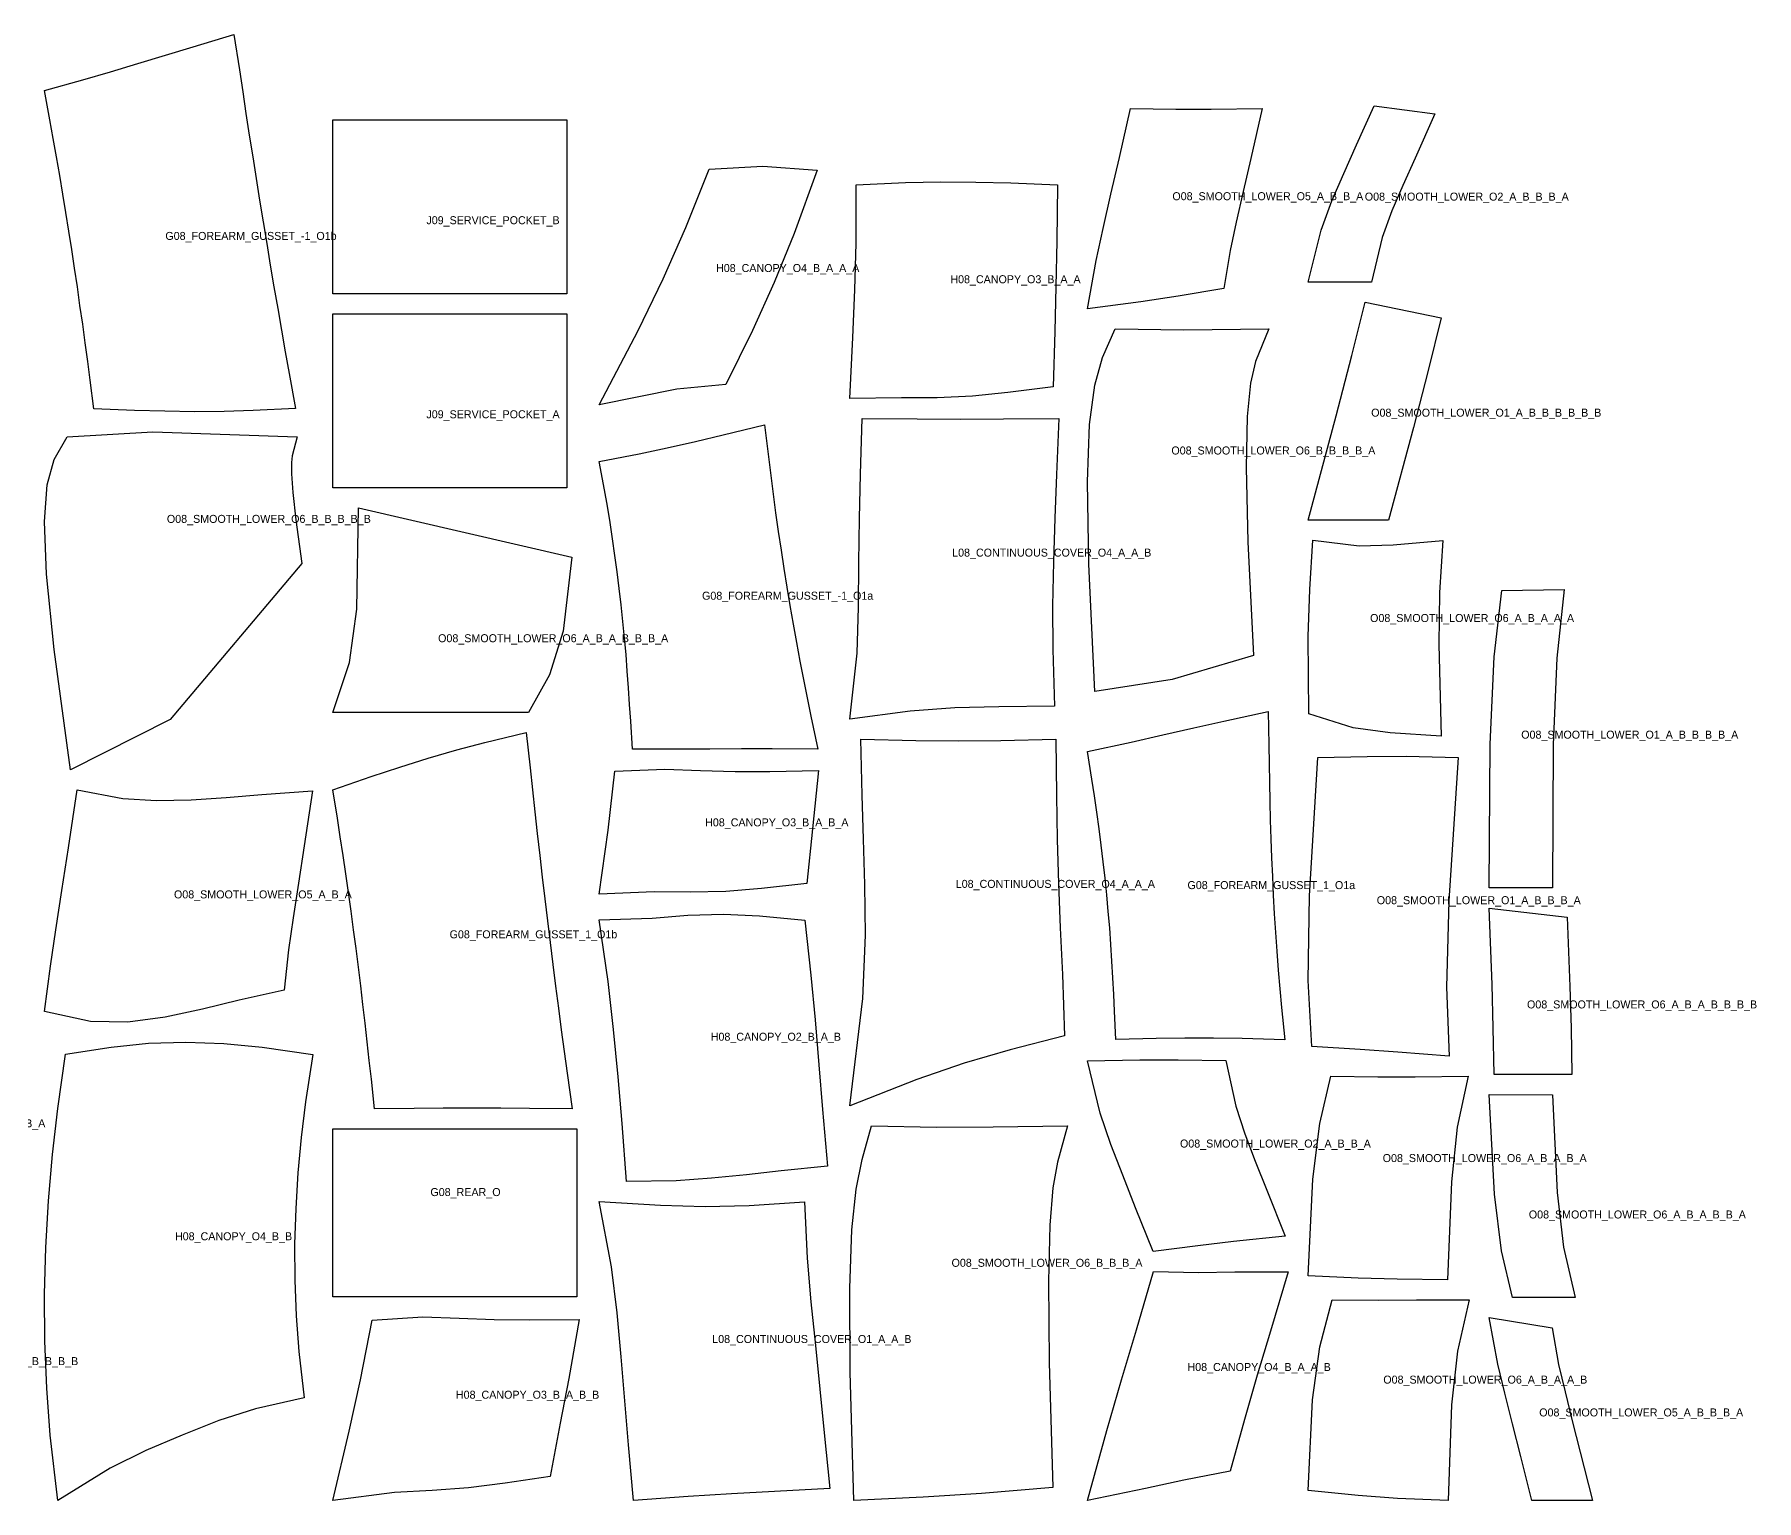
# Model space of a CAD drawing. Header units: millimetres. Extents: x 15 to 15325, y 15 to 1481.
# Drawn here: x 13603 to 15325, y 15 to 1481 of the extents above; entities that cross this region are included whole.
import ezdxf

# ---------------------------------------------------------------- set-up
doc = ezdxf.new("R2010")
doc.units = ezdxf.units.MM

msp = doc.modelspace()

# ---------------------------------------------------------------- linework, layer by layer
for points in [[(13662.9, 1106.5), (13659.1, 1135.2), (13656.6, 1153.9), (13654.1, 1172.5), (13651.6, 1191.2), (13648.9, 1209.8), (13646.3, 1228.4), (13643.5, 1247), (13640.7, 1265.6), (13637.8, 1284.1), (13634.8, 1302.7), (13631.7, 1321.2), (13628.6, 1339.8), (13625.4, 1358.3), (13622.2, 1376.8), (13618.8, 1395.3), (13613.4, 1424.6), (13651.7, 1435.3), (13679.3, 1443.4), (13706.9, 1451.6), (13734.5, 1459.9), (13762.1, 1468.3), (13802.9, 1480.7), (13808.3, 1445.3), (13811.6, 1423.5), (13814.9, 1401.8), (13818.2, 1380.1), (13821.6, 1358.4), (13825, 1336.7), (13828.5, 1315), (13832, 1293.3), (13835.6, 1271.7), (13839.2, 1250), (13842.9, 1228.4), (13846.6, 1206.7), (13850.4, 1185.1), (13854.2, 1163.5), (13858.1, 1141.9), (13864.5, 1106.8), (13822.1, 1104.7), (13793, 1103.8), (13763.5, 1103.6), (13733.6, 1104), (13703.4, 1104.9), (13662.9, 1106.5)], [(13901.7, 1221.4), (13901.7, 1395.4), (14135.7, 1395.4), (14135.7, 1221.4), (13901.7, 1221.4)], [(14699.4, 1406.6), (14744.6, 1406), (14780.1, 1406), (14831.1, 1406.7), (14819.6, 1356.6), (14812, 1323.7), (14805.1, 1293.1), (14798.9, 1264.7), (14792.7, 1226.8), (14746.9, 1219), (14709.5, 1213.3), (14656.3, 1206.4), (14664.9, 1254.6), (14671.9, 1286.7), (14679.7, 1320.9), (14688.2, 1357.8), (14699.4, 1406.6)], [(14877, 1233), (14890, 1285.1), (14900.8, 1314.3), (14912.6, 1341.7), (14925.4, 1370.4), (14942.9, 1409.4), (15003.7, 1401.4), (14983.9, 1357.2), (14971.7, 1329.8), (14960.7, 1304.3), (14951, 1277.7), (14940.3, 1233), (14877, 1233)], [(14278, 1345.9), (14331.6, 1349.1), (14386, 1345.2), (14362.9, 1281.6), (14343.1, 1232.9), (14321.3, 1184.6), (14294.8, 1130.8), (14245.7, 1126.1), (14168.2, 1110.4), (14207, 1184.7), (14232, 1236.3), (14254.7, 1287.6), (14278, 1345.9)], [(14425, 1330.4), (14474.4, 1332.7), (14509.7, 1333.5), (14544.8, 1333.2), (14579.8, 1332.3), (14626.4, 1330.5), (14625.8, 1273.9), (14624.8, 1228.9), (14623.6, 1183.9), (14622.1, 1128.6), (14576.7, 1122.9), (14541.4, 1119.2), (14506, 1117.4), (14470.4, 1117.3), (14418.6, 1116.9), (14421.7, 1177.9), (14423.7, 1225.3), (14425, 1272.2), (14425, 1330.4)], [(14877, 995), (14904.9, 1099.4), (14920.7, 1159.7), (14934, 1213), (15010.1, 1197.4), (14997, 1144.9), (14982.2, 1087.8), (14957.4, 995), (14877, 995)], [(13901.7, 1027.4), (13901.7, 1201.4), (14135.7, 1201.4), (14135.7, 1027.4), (13901.7, 1027.4)], [(14684, 1186.3), (14752.6, 1185.4), (14837.8, 1186.4), (14824.4, 1153.6), (14819.4, 1132.2), (14816, 1098.9), (14814.9, 1047.9), (14816.7, 973.4), (14822.2, 859.7), (14741, 835.7), (14663.6, 824), (14657.6, 951.2), (14656.3, 1033.4), (14658.4, 1090.7), (14663.5, 1130.2), (14671.4, 1157.9), (14684, 1186.3)], [(14201.5, 766.2), (14199.6, 794.1), (14198.5, 810.9), (14197.4, 827.5), (14196.2, 844.1), (14194.9, 860.7), (14193.4, 877.3), (14191.8, 893.9), (14190, 910.4), (14188.1, 926.9), (14186, 943.4), (14183.8, 959.9), (14181.5, 976.4), (14179, 992.8), (14176.3, 1009.2), (14173.5, 1025.6), (14168.2, 1053.7), (14208.2, 1061.3), (14236.2, 1067.3), (14264.2, 1073.7), (14292.1, 1080.4), (14333.2, 1090.4), (14337.3, 1058.4), (14339.7, 1039.7), (14342, 1021.1), (14344.5, 1002.5), (14347.1, 983.9), (14349.9, 965.3), (14352.7, 946.8), (14355.7, 928.2), (14358.8, 909.7), (14362, 891.2), (14365.3, 872.8), (14368.7, 854.3), (14372.3, 835.9), (14375.9, 817.5), (14379.7, 799.1), (14386.8, 766.1), (14341.1, 766.4), (14310.2, 766.4), (14278.7, 766.3), (14246.2, 766.3), (14201.5, 766.2)], [(14431.1, 1096.9), (14486, 1096.3), (14529.2, 1096.1), (14572.2, 1096.3), (14627.6, 1096.9), (14625.4, 1040.7), (14623.7, 997.1), (14622.2, 953.4), (14621.3, 909.6), (14621.5, 865.7), (14623.3, 809.1), (14567.6, 808.6), (14523.6, 807.6), (14479.1, 804.3), (14418.6, 796.2), (14425.9, 862.2), (14427.3, 908.2), (14427.8, 952.7), (14428.4, 996.9), (14429.4, 1041), (14431.1, 1096.9)], [(13636, 1078.6), (13721.8, 1083.6), (13866, 1078.5), (13861.1, 1059.5), (13860.4, 1052.9), (13860.5, 1041.3), (13861.8, 1022.8), (13864.8, 995.5), (13870.8, 951.8), (13739.2, 795.8), (13639.5, 745.5), (13623.1, 865.9), (13615.4, 941.1), (13613.4, 993.8), (13616.1, 1030.3), (13623.1, 1055.7), (13636, 1078.6)], [(13901.7, 802.7), (13918.4, 852.7), (13925.6, 906.3), (13927.5, 1007.4), (14140.6, 958.1), (14131.9, 884.3), (14118.4, 840.5), (14097.4, 802.7), (13901.7, 802.7)], [(14881.6, 975), (14928, 969.6), (14962, 970.5), (15011.7, 974.8), (15008.4, 922.7), (15007.7, 870.8), (15010, 779.2), (14959.1, 782.4), (14921.8, 787.5), (14877.8, 801.4), (14877, 878.7), (14878.7, 925.8), (14881.6, 975)], [(15058, 627.4), (15058.8, 771.1), (15062.8, 858.4), (15070.5, 924.9), (15133.1, 925.9), (15125.5, 857.2), (15121.9, 771), (15121.4, 627.4), (15058, 627.4)], [(14684.5, 475.8), (14683.2, 504.3), (14682.5, 521), (14681.7, 537.7), (14680.8, 554.3), (14679.7, 570.9), (14678.5, 587.5), (14677.1, 604), (14675.6, 620.6), (14673.9, 637.2), (14672, 653.7), (14670.1, 670.2), (14668, 686.7), (14665.7, 703.2), (14663.3, 719.7), (14660.8, 736.1), (14656.3, 763.8), (14700, 773.3), (14731.7, 780.5), (14762.5, 787.4), (14792.8, 794.2), (14837.1, 804), (14837.7, 770.5), (14838, 751.6), (14838.2, 732.8), (14838.6, 714), (14839.1, 695.3), (14839.7, 676.5), (14840.4, 657.7), (14841.2, 639), (14842.1, 620.2), (14843.1, 601.5), (14844.3, 582.8), (14845.6, 564.1), (14847, 545.3), (14848.6, 526.6), (14850.2, 508), (14853.5, 475.7), (14811.1, 477), (14782.4, 477.4), (14753.7, 477.4), (14725, 476.9), (14684.5, 475.8)], [(13943.5, 406.6), (13940.3, 436.2), (13938.2, 454.9), (13936.2, 473.6), (13934.1, 492.3), (13931.9, 511), (13929.7, 529.6), (13927.3, 548.3), (13925, 566.9), (13922.5, 585.6), (13920, 604.2), (13917.4, 622.8), (13914.7, 641.4), (13912, 660), (13909.1, 678.6), (13906.3, 697.2), (13901.7, 725.7), (13940.1, 738.8), (13968.7, 748.3), (13997.2, 757.3), (14025.6, 765.5), (14053.8, 772.9), (14095, 782.7), (14098.9, 747.4), (14101.3, 725.5), (14103.7, 703.6), (14106.1, 681.8), (14108.6, 660), (14111.1, 638.2), (14113.7, 616.4), (14116.3, 594.6), (14119, 572.8), (14121.7, 551), (14124.5, 529.2), (14127.3, 507.4), (14130.2, 485.7), (14133.2, 463.9), (14136.1, 442.2), (14141.2, 406.6), (14098.4, 407.1), (14069.6, 407.3), (14040.8, 407.4), (14012, 407.3), (13983.2, 407.1), (13943.5, 406.6)], [(14429.7, 776.1), (14484.7, 775), (14527.2, 774.5), (14569.7, 774.8), (14624.6, 776.2), (14625.3, 720), (14626.1, 676), (14627.3, 632), (14629, 587.6), (14631.3, 541), (14633.2, 479.7), (14578.9, 465.7), (14532.9, 452.2), (14485.6, 435.8), (14418.6, 409.5), (14431.7, 517), (14434.4, 580.2), (14433.7, 630.8), (14432.2, 676.2), (14430.9, 720.1), (14429.7, 776.1)], [(14886.5, 757.8), (14936, 759), (14975.1, 759.2), (15026.8, 757.7), (15017.6, 614.4), (15015.3, 528.3), (15018, 459.3), (14966.5, 463.4), (14928.8, 465.9), (14880.8, 468.8), (14877, 534.8), (14878.4, 619.7), (14886.5, 757.8)], [(14183.7, 744.3), (14233.6, 746.1), (14269.3, 744.9), (14303.9, 743.8), (14338.7, 743.9), (14387.4, 745), (14381.4, 686.6), (14375.7, 631.9), (14330.4, 626.9), (14294.6, 623.9), (14259, 623.1), (14223.1, 623.5), (14168.2, 621.3), (14177.1, 685.2), (14183.7, 744.3)], [(13646.2, 725.5), (13691.9, 717), (13725.5, 714.8), (13760, 715.5), (13795.2, 717.9), (13830.8, 721), (13881.4, 724.4), (13873.1, 669.7), (13867.4, 632.3), (13862, 597.7), (13857.3, 565.7), (13853, 525.2), (13808.1, 515.3), (13771.3, 506.3), (13734.1, 498.3), (13696.7, 493.4), (13659.4, 493.9), (13613.4, 504), (13619.5, 549.2), (13624.9, 585.6), (13630.9, 625), (13637.4, 667.7), (13646.2, 725.5)], [(15062.8, 441), (15062.1, 487.6), (15060.9, 531), (15058, 607.4), (15136.1, 598.2), (15138.7, 529), (15139.8, 487.3), (15140.5, 441), (15062.8, 441)], [(14168.2, 595.6), (14221.2, 597.4), (14256.7, 600.3), (14292.4, 601.3), (14328.3, 599.5), (14373.6, 595.1), (14379.6, 540.4), (14383.9, 495.5), (14387.8, 450.6), (14391.5, 405.8), (14396.3, 349.4), (14349.9, 344.6), (14315.2, 340.8), (14280.4, 337.3), (14245, 334.7), (14195.5, 333.9), (14191, 391.8), (14187, 438.7), (14182.5, 486), (14177.2, 533.8), (14168.2, 595.6)], [(13634.3, 461.3), (13680.1, 468.4), (13717.4, 472.2), (13754.8, 473.4), (13792.7, 471.9), (13831.1, 468.3), (13881.7, 461), (13874.5, 413.6), (13870.1, 378.1), (13866.8, 342.6), (13864.6, 306.9), (13863.5, 271.2), (13863.6, 235.4), (13865, 199.7), (13867.7, 164.1), (13873.2, 117.6), (13824.5, 106.8), (13787.6, 94.9), (13751, 80.5), (13714.9, 65.2), (13679.1, 47.5), (13626.8, 15), (13619.2, 80.4), (13615.6, 127.3), (13613.7, 174.3), (13613.4, 221.2), (13614.6, 268), (13617.3, 314.6), (13621.4, 360.9), (13626.8, 406.9), (13634.3, 461.3)], [(14656.3, 454.7), (14708.8, 455.7), (14746.9, 455.7), (14794.8, 454.8), (14804.5, 409.3), (14813.6, 381.6), (14824, 354.4), (14835.6, 325.3), (14854, 279.2), (14802.3, 273.9), (14766.7, 269.7), (14722, 263.9), (14704.4, 307.6), (14691.5, 340.3), (14679.6, 371), (14668.9, 402.3), (14656.3, 454.7)], [(14899.8, 439.2), (14946.6, 438.7), (14984, 438.7), (15036.8, 439.3), (15025.9, 388.4), (15020.2, 333.8), (15016.4, 235.8), (14965.8, 236.2), (14927.1, 237.3), (14877, 239.7), (14881.7, 336.2), (14888.7, 391.9), (14899.8, 439.2)], [(15081.4, 218.1), (15070.3, 264.6), (15063.2, 321.2), (15058, 421), (15121.2, 420.7), (15126, 322.9), (15132.4, 268.4), (15144, 218.1), (15081.4, 218.1)], [(13901.7, 386.6), (14145.7, 386.6), (14145.7, 218.6), (13901.7, 218.6), (13901.7, 386.6)], [(14440.3, 389.5), (14505.4, 388.4), (14562.1, 388.5), (14636.3, 389.5), (14626.4, 353.2), (14621.8, 327.6), (14618.6, 290.3), (14617.3, 234.4), (14618.1, 153), (14621.8, 27.9), (14550.3, 22.2), (14491.9, 18.4), (14422.7, 15), (14419, 143.4), (14418.6, 227.2), (14420.7, 285.7), (14424.9, 326.2), (14430.9, 355.8), (14440.3, 389.5)], [(14168.2, 313.9), (14229.3, 310.3), (14274.1, 309), (14317.9, 310.1), (14373.3, 313.8), (14376, 257.3), (14379.8, 213.6), (14384.2, 169.9), (14388.7, 126.3), (14393.1, 82.8), (14398.6, 26.9), (14343.3, 23.9), (14300.3, 21.7), (14257.2, 19.2), (14202.4, 15), (14197.5, 70.8), (14193.8, 114.7), (14190.1, 158.6), (14186.2, 202.8), (14180.5, 248.5), (14168.2, 313.9)], [(14722.4, 243.9), (14767.4, 243.1), (14803.8, 243.6), (14857, 243.8), (14839.2, 184.3), (14826.1, 140.3), (14813.2, 96.1), (14798.9, 44.4), (14752.7, 35.4), (14714.2, 26.9), (14656.3, 15), (14675.8, 85.1), (14690.4, 135.7), (14705.2, 185.7), (14722.4, 243.9)], [(14900.9, 215.8), (14947.7, 215.4), (14985.4, 215.7), (15038, 215.8), (15026.2, 164.3), (15020.3, 110.8), (15017, 15), (14966.3, 17.2), (14927, 19.9), (14877, 25.1), (14881.4, 115.6), (14888.8, 168.8), (14900.9, 215.8)], [(13940.9, 195.3), (13991.6, 198.6), (14028.1, 197.4), (14063, 195.9), (14098.1, 195.7), (14148.2, 196), (14137.7, 137), (14129.2, 92.2), (14119, 38.9), (14073.9, 32.3), (14037.3, 27.6), (14000.9, 24.9), (13963.4, 22.9), (13901.7, 15), (13918.1, 84.4), (13929.5, 135.7), (13940.9, 195.3)], [(15100.7, 15), (15089.5, 59), (15081.2, 91.8), (15073.5, 122.4), (15066.6, 151.4), (15058, 198.1), (15120.8, 187.7), (15127.4, 150.9), (15133.8, 123.8), (15141.1, 94.7), (15149, 63.4), (15161.3, 15), (15100.7, 15)]]:
    msp.add_lwpolyline(points, close=True)

# ---------------------------------------------------------------- texts
for s, p in [('O08_SMOOTH_LOWER_O5_A_B_B_A', (14741.2, 1315)), ('O08_SMOOTH_LOWER_O2_A_B_B_B_A', (14933.6, 1314.6)), ('J09_SERVICE_POCKET_B', (13995.3, 1291)), ('G08_FOREARM_GUSSET_-1_O1b', (13734.3, 1275.3)), ('H08_CANOPY_O4_B_A_A_A', (14284.9, 1243.2)), ('H08_CANOPY_O3_B_A_A', (14519.2, 1232)), ('J09_SERVICE_POCKET_A', (13995.3, 1097)), ('O08_SMOOTH_LOWER_O1_A_B_B_B_B_B_B', (14940, 1098.6)), ('O08_SMOOTH_LOWER_O6_B_B_B_B_A', (14740.2, 1060.8)), ('O08_SMOOTH_LOWER_O6_B_B_B_B_B', (13735.8, 992.4)), ('L08_CONTINUOUS_COVER_O4_A_A_B', (14521, 958.7)), ('G08_FOREARM_GUSSET_-1_O1a', (14270.9, 915.6)), ('O08_SMOOTH_LOWER_O6_A_B_A_A_A', (14938.9, 893.3)), ('O08_SMOOTH_LOWER_O6_A_B_A_B_B_B_A', (14007, 873.1)), ('O08_SMOOTH_LOWER_O1_A_B_B_B_B_A', (15090, 776.7)), ('H08_CANOPY_O3_B_A_B_A', (14274, 689)), ('O08_SMOOTH_LOWER_O5_A_B_A', (13742.9, 617)), ('L08_CONTINUOUS_COVER_O4_A_A_A', (14524.6, 627.5)), ('G08_FOREARM_GUSSET_1_O1a', (14756.3, 626.3)), ('O08_SMOOTH_LOWER_O1_A_B_B_B_A', (14945.6, 611.2)), ('G08_FOREARM_GUSSET_1_O1b', (14018.5, 577.1)), ('O08_SMOOTH_LOWER_O6_A_B_A_B_B_B_B', (15095.8, 507)), ('H08_CANOPY_O2_B_A_B', (14279.6, 474.7)), ('O08_SMOOTH_LOWER_O2_A_B_A', (13436.5, 388.1)), ('O08_SMOOTH_LOWER_O2_A_B_B_A', (14748.8, 367.9)), ('O08_SMOOTH_LOWER_O6_A_B_A_B_A', (14951.5, 353.4)), ('G08_REAR_O', (13999.3, 319.4)), ('O08_SMOOTH_LOWER_O6_A_B_A_B_B_A', (15097.6, 297)), ('H08_CANOPY_O4_B_B', (13743.9, 275.2)), ('O08_SMOOTH_LOWER_O6_B_B_B_A', (14520.4, 248.7)), ('L08_CONTINUOUS_COVER_O1_A_A_B', (14281.1, 172.5)), ('O08_SMOOTH_LOWER_O5_A_B_B_B_B', (13443.2, 150.4)), ('H08_CANOPY_O4_B_A_A_B', (14756.3, 144.5)), ('O08_SMOOTH_LOWER_O6_A_B_A_A_B', (14952.1, 131.9)), ('H08_CANOPY_O3_B_A_B_B', (14024.8, 116.8)), ('O08_SMOOTH_LOWER_O5_A_B_B_B_A', (15108, 99.1))]:
    msp.add_text(s, height=8).set_placement(p)

doc.saveas('drawing.dxf')
